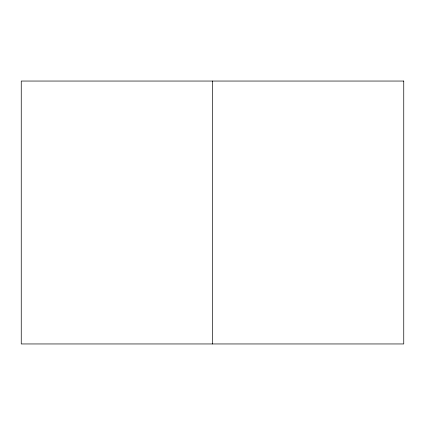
<?xml version="1.0" encoding="UTF-8"?>
<svg xmlns="http://www.w3.org/2000/svg" width="425" height="425" viewBox="0 0 425 425"><rect width="100%" height="100%" fill="white"/><g stroke="black" fill="none" stroke-linecap="round" stroke-linejoin="round"><path stroke-width="0.64" d="M212.5 81.047L212.5 343.953M403.75 81.047L21.25 81.047L21.25 343.953L403.75 343.953L403.75 81.047"/></g></svg>
